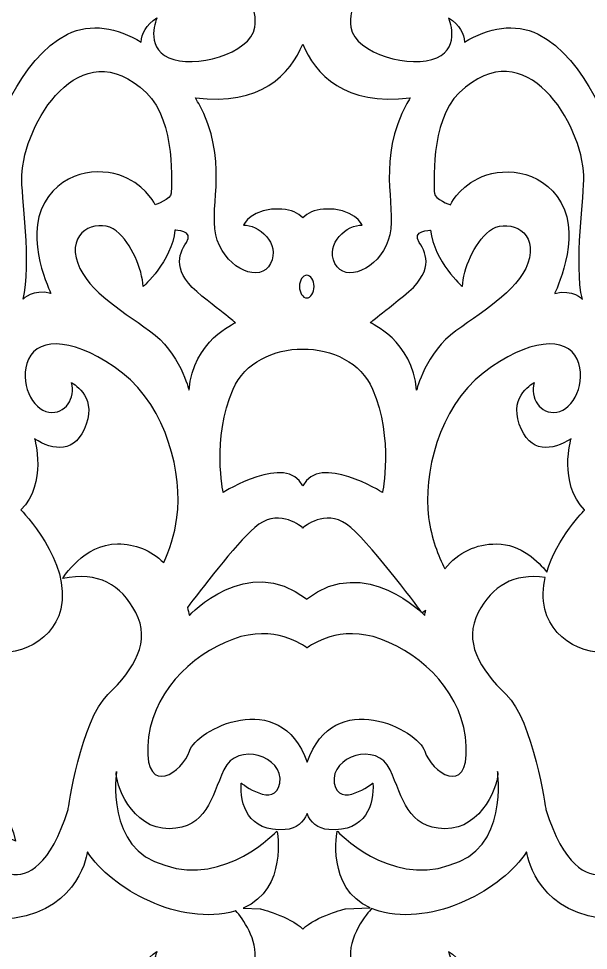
# Model space of a CAD drawing. Header units: centimetres. Extents: x 22.81 to 27, y -9 to -0.08.
# Drawn here: x 24.479 to 25.465, y -4.485 to -2.873 of the extents above; entities that cross this region are included whole.
import ezdxf

# ---------------------------------------------------------------- set-up
doc = ezdxf.new("R2010")
doc.units = ezdxf.units.CM
doc.header["$MEASUREMENT"] = 0
doc.layers.add('layer 1', color=7, linetype='Continuous')

msp = doc.modelspace()

# ---------------------------------------------------------------- linework, layer by layer
at = {"layer": 'layer 1', "color": 250, "lineweight": 30}
for points, knots in [([(26.99977, -9.0002), (26.99977, -9.0002), (22.8137, -9.0002), (22.8137, -9.0002), (22.8137, -9.0002), (22.8137, -9.0002), (22.8137, -0.08237), (22.8137, -0.08237), (22.8137, -0.08237), (22.8137, -0.08237), (26.99977, -0.08237), (26.99977, -0.08237), (26.99977, -0.08237), (26.99977, -0.08237), (26.99977, -9.0002), (26.99977, -9.0002)], [0, 0, 0, 0, 0.2, 0.2, 0.2, 0.2, 0.4, 0.4, 0.4, 0.4, 0.6, 0.6, 0.6, 0.6, 1, 1, 1, 1]), ([(24.85922, -2.80655), (24.87184, -2.82286), (24.89256, -2.85542), (24.8873, -2.88799), (24.8873, -2.88799), (24.87987, -2.93409), (24.78136, -2.96044), (24.73861, -2.94068), (24.73861, -2.94068), (24.69585, -2.92092), (24.71816, -2.87152), (24.71816, -2.87152), (24.71816, -2.87152), (24.69883, -2.88406), (24.69135, -2.89869), (24.69093, -2.91358), (24.69093, -2.91358), (24.64944, -2.88862), (24.60368, -2.87992), (24.5633, -2.8999), (24.5633, -2.8999), (24.47886, -2.94164), (24.4337, -3.07906), (24.4337, -3.07906), (24.4337, -3.07906), (24.42905, -3.05286), (24.38119, -3.01684), (24.34003, -3.00303), (24.34003, -3.00303), (24.31657, -2.98588), (24.27453, -2.95862), (24.22929, -2.94562), (24.22929, -2.94562), (24.22601, -2.94469), (24.22273, -2.94379), (24.21937, -2.94294), (24.21937, -2.94294), (24.20602, -2.91803), (24.18548, -2.87876), (24.18189, -2.84232), (24.18189, -2.84232), (24.17712, -2.7942), (24.21588, -2.74997), (24.27854, -2.77499), (24.27854, -2.77499), (24.3412, -2.79999), (24.31912, -2.88283), (24.31912, -2.88283), (24.31912, -2.88283), (24.31912, -2.88283), (24.3685, -2.86524), (24.38096, -2.83024), (24.38096, -2.83024), (24.38465, -2.81991), (24.38653, -2.80645), (24.38482, -2.79189), (24.38482, -2.79189), (24.40508, -2.81324), (24.43454, -2.82608), (24.47151, -2.82071), (24.47151, -2.82071), (24.5849, -2.80424), (24.59774, -2.70616), (24.59774, -2.70616), (24.59774, -2.70616), (24.63947, -2.77016), (24.75824, -2.83554), (24.85293, -2.80854), (24.85293, -2.80854), (24.85509, -2.80792), (24.85718, -2.80725), (24.85922, -2.80655)], [0, 0, 0, 0, 0.0526316, 0.0526316, 0.0526316, 0.0526316, 0.1052632, 0.1052632, 0.1052632, 0.1052632, 0.1578947, 0.1578947, 0.1578947, 0.1578947, 0.2105263, 0.2105263, 0.2105263, 0.2105263, 0.2631579, 0.2631579, 0.2631579, 0.2631579, 0.3157895, 0.3157895, 0.3157895, 0.3157895, 0.3684211, 0.3684211, 0.3684211, 0.3684211, 0.4210526, 0.4210526, 0.4210526, 0.4210526, 0.4736842, 0.4736842, 0.4736842, 0.4736842, 0.5263158, 0.5263158, 0.5263158, 0.5263158, 0.5789474, 0.5789474, 0.5789474, 0.5789474, 0.6315789, 0.6315789, 0.6315789, 0.6315789, 0.6842105, 0.6842105, 0.6842105, 0.6842105, 0.7368421, 0.7368421, 0.7368421, 0.7368421, 0.7894737, 0.7894737, 0.7894737, 0.7894737, 0.8421053, 0.8421053, 0.8421053, 0.8421053, 0.8947368, 0.8947368, 0.8947368, 0.8947368, 1, 1, 1, 1]), ([(25.55544, -2.80503), (25.55567, -2.81448), (25.55736, -2.8231), (25.55991, -2.83024), (25.55991, -2.83024), (25.57238, -2.86524), (25.62174, -2.88283), (25.62174, -2.88283), (25.62174, -2.88283), (25.62174, -2.88283), (25.59969, -2.79999), (25.66235, -2.77499), (25.66235, -2.77499), (25.72499, -2.74997), (25.76376, -2.7942), (25.75899, -2.84232), (25.75899, -2.84232), (25.75538, -2.87876), (25.73486, -2.91803), (25.7215, -2.94294), (25.7215, -2.94294), (25.71815, -2.94379), (25.71485, -2.94469), (25.71159, -2.94562), (25.71159, -2.94562), (25.66634, -2.95862), (25.62432, -2.98588), (25.60084, -3.00303), (25.60084, -3.00303), (25.55969, -3.01684), (25.51185, -3.05286), (25.50718, -3.07906), (25.50718, -3.07906), (25.50718, -3.07906), (25.46201, -2.94164), (25.37758, -2.8999), (25.37758, -2.8999), (25.3372, -2.87992), (25.29144, -2.88862), (25.24994, -2.91358), (25.24994, -2.91358), (25.24952, -2.89869), (25.24203, -2.88406), (25.22272, -2.87152), (25.22272, -2.87152), (25.22272, -2.87152), (25.24502, -2.92092), (25.20228, -2.94068), (25.20228, -2.94068), (25.15952, -2.96044), (25.06099, -2.93409), (25.05356, -2.88799), (25.05356, -2.88799), (25.04778, -2.85211), (25.07352, -2.81624), (25.08522, -2.80209), (25.08522, -2.80209), (25.09052, -2.80457), (25.09629, -2.80675), (25.10258, -2.80854), (25.10258, -2.80854), (25.19727, -2.83554), (25.31603, -2.77016), (25.35776, -2.70616), (25.35776, -2.70616), (25.35776, -2.70616), (25.37061, -2.80424), (25.48399, -2.82071), (25.48399, -2.82071), (25.51255, -2.82486), (25.53661, -2.81814), (25.55544, -2.80503)], [0, 0, 0, 0, 0.0526316, 0.0526316, 0.0526316, 0.0526316, 0.1052632, 0.1052632, 0.1052632, 0.1052632, 0.1578947, 0.1578947, 0.1578947, 0.1578947, 0.2105263, 0.2105263, 0.2105263, 0.2105263, 0.2631579, 0.2631579, 0.2631579, 0.2631579, 0.3157895, 0.3157895, 0.3157895, 0.3157895, 0.3684211, 0.3684211, 0.3684211, 0.3684211, 0.4210526, 0.4210526, 0.4210526, 0.4210526, 0.4736842, 0.4736842, 0.4736842, 0.4736842, 0.5263158, 0.5263158, 0.5263158, 0.5263158, 0.5789474, 0.5789474, 0.5789474, 0.5789474, 0.6315789, 0.6315789, 0.6315789, 0.6315789, 0.6842105, 0.6842105, 0.6842105, 0.6842105, 0.7368421, 0.7368421, 0.7368421, 0.7368421, 0.7894737, 0.7894737, 0.7894737, 0.7894737, 0.8421053, 0.8421053, 0.8421053, 0.8421053, 0.8947368, 0.8947368, 0.8947368, 0.8947368, 1, 1, 1, 1]), ([(24.74281, -3.17518), (24.74283, -3.16495), (24.75156, -3.05077), (24.69994, -3.00141), (24.69994, -3.00141), (24.58393, -2.8905), (24.48771, -3.05622), (24.48413, -3.14483), (24.48413, -3.14483), (24.48288, -3.17613), (24.5018, -3.2991), (24.48666, -3.35834), (24.48666, -3.35834), (24.48666, -3.35834), (24.50305, -3.34046), (24.53461, -3.34828), (24.53461, -3.34828), (24.53461, -3.34828), (24.48793, -3.25327), (24.52326, -3.19178), (24.52326, -3.19178), (24.55859, -3.1303), (24.63052, -3.1303), (24.66712, -3.1493), (24.66712, -3.1493), (24.70372, -3.1683), (24.71508, -3.19514), (24.71508, -3.19514), (24.71508, -3.19514), (24.71508, -3.19514), (24.74279, -3.18541), (24.74281, -3.17518)], [0, 0, 0, 0, 0.1111111, 0.1111111, 0.1111111, 0.1111111, 0.2222222, 0.2222222, 0.2222222, 0.2222222, 0.3333333, 0.3333333, 0.3333333, 0.3333333, 0.4444444, 0.4444444, 0.4444444, 0.4444444, 0.5555556, 0.5555556, 0.5555556, 0.5555556, 0.6666667, 0.6666667, 0.6666667, 0.6666667, 0.7777778, 0.7777778, 0.7777778, 0.7777778, 1, 1, 1, 1]), ([(25.19807, -3.17518), (25.19804, -3.16495), (25.18931, -3.05077), (25.24094, -3.00141), (25.24094, -3.00141), (25.35694, -2.8905), (25.45317, -3.05622), (25.45674, -3.14483), (25.45674, -3.14483), (25.45798, -3.17613), (25.43907, -3.2991), (25.4542, -3.35834), (25.4542, -3.35834), (25.4542, -3.35834), (25.4378, -3.34046), (25.40625, -3.34828), (25.40625, -3.34828), (25.40625, -3.34828), (25.45296, -3.25327), (25.41762, -3.19178), (25.41762, -3.19178), (25.38228, -3.1303), (25.31036, -3.1303), (25.27377, -3.1493), (25.27377, -3.1493), (25.23715, -3.1683), (25.2258, -3.19514), (25.2258, -3.19514), (25.2258, -3.19514), (25.2258, -3.19514), (25.19809, -3.18541), (25.19807, -3.17518)], [0, 0, 0, 0, 0.1111111, 0.1111111, 0.1111111, 0.1111111, 0.2222222, 0.2222222, 0.2222222, 0.2222222, 0.3333333, 0.3333333, 0.3333333, 0.3333333, 0.4444444, 0.4444444, 0.4444444, 0.4444444, 0.5555556, 0.5555556, 0.5555556, 0.5555556, 0.6666667, 0.6666667, 0.6666667, 0.6666667, 0.7777778, 0.7777778, 0.7777778, 0.7777778, 1, 1, 1, 1]), ([(24.97043, -2.91691), (24.9495, -2.96848), (24.89694, -3.02523), (24.78459, -3.0099), (24.78459, -3.0099), (24.78992, -3.01885), (24.79472, -3.02801), (24.79891, -3.03731), (24.79891, -3.03731), (24.84212, -3.13297), (24.8048, -3.20603), (24.82248, -3.25648), (24.82248, -3.25648), (24.84017, -3.30691), (24.8971, -3.33126), (24.91476, -3.29648), (24.91476, -3.29648), (24.93243, -3.26168), (24.89318, -3.22864), (24.86765, -3.23038), (24.86765, -3.23038), (24.86765, -3.23038), (24.88138, -3.19907), (24.9344, -3.20256), (24.9344, -3.20256), (24.9505, -3.20361), (24.96225, -3.20932), (24.97044, -3.21784), (24.97044, -3.21784), (24.97862, -3.20932), (24.99037, -3.20361), (25.00647, -3.20256), (25.00647, -3.20256), (25.05949, -3.19907), (25.07322, -3.23038), (25.07322, -3.23038), (25.07322, -3.23038), (25.04769, -3.22864), (25.00843, -3.26168), (25.02611, -3.29648), (25.02611, -3.29648), (25.04377, -3.33126), (25.10073, -3.30691), (25.11839, -3.25648), (25.11839, -3.25648), (25.13607, -3.20603), (25.09875, -3.13297), (25.14195, -3.03731), (25.14195, -3.03731), (25.14615, -3.02801), (25.15095, -3.01885), (25.15629, -3.0099), (25.15629, -3.0099), (25.04393, -3.02523), (24.99137, -2.96848), (24.97043, -2.91691)], [0, 0, 0, 0, 0.0666667, 0.0666667, 0.0666667, 0.0666667, 0.1333333, 0.1333333, 0.1333333, 0.1333333, 0.2, 0.2, 0.2, 0.2, 0.2666667, 0.2666667, 0.2666667, 0.2666667, 0.3333333, 0.3333333, 0.3333333, 0.3333333, 0.4, 0.4, 0.4, 0.4, 0.4666667, 0.4666667, 0.4666667, 0.4666667, 0.5333333, 0.5333333, 0.5333333, 0.5333333, 0.6, 0.6, 0.6, 0.6, 0.6666667, 0.6666667, 0.6666667, 0.6666667, 0.7333333, 0.7333333, 0.7333333, 0.7333333, 0.8, 0.8, 0.8, 0.8, 0.8666667, 0.8666667, 0.8666667, 0.8666667, 1, 1, 1, 1]), ([(24.85383, -3.39916), (24.85383, -3.39916), (24.77999, -3.43043), (24.77359, -3.51573), (24.77359, -3.51573), (24.77359, -3.51573), (24.75775, -3.45059), (24.70545, -3.41301), (24.70545, -3.41301), (24.65314, -3.37545), (24.58951, -3.33787), (24.5782, -3.28653), (24.5782, -3.28653), (24.5669, -3.23518), (24.62062, -3.21889), (24.64749, -3.2402), (24.64749, -3.2402), (24.67434, -3.26148), (24.69272, -3.30656), (24.69414, -3.33661), (24.69414, -3.33661), (24.69414, -3.33661), (24.74363, -3.29279), (24.74928, -3.23893), (24.74928, -3.23893), (24.74928, -3.23893), (24.78322, -3.23893), (24.76907, -3.26022), (24.76907, -3.26022), (24.75494, -3.28152), (24.74363, -3.31157), (24.79593, -3.3529), (24.79593, -3.3529), (24.84823, -3.39423), (24.85383, -3.39916), (24.85383, -3.39916)], [0, 0, 0, 0, 0.1, 0.1, 0.1, 0.1, 0.2, 0.2, 0.2, 0.2, 0.3, 0.3, 0.3, 0.3, 0.4, 0.4, 0.4, 0.4, 0.5, 0.5, 0.5, 0.5, 0.6, 0.6, 0.6, 0.6, 0.7, 0.7, 0.7, 0.7, 0.8, 0.8, 0.8, 0.8, 1, 1, 1, 1]), ([(25.08705, -3.39916), (25.08705, -3.39916), (25.16087, -3.43043), (25.16729, -3.51573), (25.16729, -3.51573), (25.16729, -3.51573), (25.1831, -3.45059), (25.23542, -3.41301), (25.23542, -3.41301), (25.28773, -3.37545), (25.35135, -3.33787), (25.36266, -3.28653), (25.36266, -3.28653), (25.37397, -3.23518), (25.32025, -3.21889), (25.2934, -3.2402), (25.2934, -3.2402), (25.26653, -3.26148), (25.24816, -3.30656), (25.24673, -3.33661), (25.24673, -3.33661), (25.24673, -3.33661), (25.19725, -3.29279), (25.19159, -3.23893), (25.19159, -3.23893), (25.19159, -3.23893), (25.15766, -3.23893), (25.17181, -3.26022), (25.17181, -3.26022), (25.18594, -3.28152), (25.19725, -3.31157), (25.14493, -3.3529), (25.14493, -3.3529), (25.09264, -3.39423), (25.08705, -3.39916), (25.08705, -3.39916)], [0, 0, 0, 0, 0.1, 0.1, 0.1, 0.1, 0.2, 0.2, 0.2, 0.2, 0.3, 0.3, 0.3, 0.3, 0.4, 0.4, 0.4, 0.4, 0.5, 0.5, 0.5, 0.5, 0.6, 0.6, 0.6, 0.6, 0.7, 0.7, 0.7, 0.7, 0.8, 0.8, 0.8, 0.8, 1, 1, 1, 1]), ([(24.97735, -3.35615), (24.9704, -3.35615), (24.96473, -3.34728), (24.96473, -3.33641), (24.96473, -3.33641), (24.96473, -3.32555), (24.9704, -3.3167), (24.97735, -3.3167), (24.97735, -3.3167), (24.9843, -3.3167), (24.98995, -3.32555), (24.98995, -3.33641), (24.98995, -3.33641), (24.98995, -3.34728), (24.9843, -3.35615), (24.97735, -3.35615)], [0, 0, 0, 0, 0.2, 0.2, 0.2, 0.2, 0.4, 0.4, 0.4, 0.4, 0.6, 0.6, 0.6, 0.6, 1, 1, 1, 1]), ([(24.35744, -4.3509), (24.34221, -4.3352), (24.31968, -4.32135), (24.28742, -4.31223), (24.28742, -4.31223), (24.23709, -4.298), (24.18952, -4.31213), (24.15451, -4.33873), (24.15451, -4.33873), (24.17126, -4.3233), (24.18707, -4.30434), (24.2013, -4.28152), (24.2013, -4.28152), (24.22977, -4.23587), (24.23467, -4.19389), (24.23096, -4.1573), (24.23096, -4.1573), (24.24818, -4.16123), (24.27308, -4.16733), (24.28652, -4.17261), (24.28652, -4.17261), (24.30669, -4.18057), (24.26078, -4.12174), (24.21632, -4.09134), (24.21632, -4.09134), (24.20938, -4.06823), (24.20338, -4.04936), (24.20615, -4.03565), (24.20615, -4.03565), (24.21469, -3.99359), (24.28286, -3.95046), (24.334, -3.9785), (24.334, -3.9785), (24.38511, -4.00654), (24.36078, -4.06585), (24.30599, -4.06154), (24.30599, -4.06154), (24.2512, -4.05721), (24.23905, -4.04104), (24.23905, -4.04104), (24.23905, -4.04104), (24.2999, -4.178), (24.42895, -4.08203), (24.42895, -4.02702), (24.42895, -4.02702), (24.42895, -4.00394), (24.42237, -3.9795), (24.40832, -3.95845), (24.40832, -3.95845), (24.46115, -3.98715), (24.5364, -3.95659), (24.55156, -3.89468), (24.55156, -3.89468), (24.5715, -3.81314), (24.48279, -3.72298), (24.48279, -3.72298), (24.48279, -3.72298), (24.52874, -3.67706), (24.50635, -3.59982), (24.50635, -3.59982), (24.50635, -3.59982), (24.53816, -3.62069), (24.5782, -3.62591), (24.59588, -3.57478), (24.59588, -3.57478), (24.61356, -3.52363), (24.56997, -3.50276), (24.56997, -3.50276), (24.56997, -3.50276), (24.5782, -3.52886), (24.55937, -3.55808), (24.53109, -3.55391), (24.53109, -3.55391), (24.50281, -3.54974), (24.47808, -3.50173), (24.49575, -3.46205), (24.49575, -3.46205), (24.51342, -3.42242), (24.58058, -3.42554), (24.65833, -3.48607), (24.65833, -3.48607), (24.73609, -3.5466), (24.76235, -3.66217), (24.75271, -3.73608), (24.75271, -3.73608), (24.74877, -3.76643), (24.73943, -3.79317), (24.72976, -3.81417), (24.72976, -3.81417), (24.70791, -3.79232), (24.68045, -3.78175), (24.64999, -3.78175), (24.64999, -3.78175), (24.59109, -3.78175), (24.55516, -3.8414), (24.55516, -3.8414), (24.55516, -3.8414), (24.6165, -3.82986), (24.65553, -3.85129), (24.68156, -3.90067), (24.68156, -3.90067), (24.70758, -3.95007), (24.6797, -3.99783), (24.63323, -4.04229), (24.63323, -4.04229), (24.58676, -4.08675), (24.56446, -4.24153), (24.56446, -4.24153), (24.56446, -4.24153), (24.50311, -4.43418), (24.40832, -4.32549), (24.42133, -4.3008), (24.42133, -4.3008), (24.43435, -4.27611), (24.47336, -4.29586), (24.47336, -4.29586), (24.47336, -4.29586), (24.45665, -4.21354), (24.39158, -4.24481), (24.39158, -4.24481), (24.39158, -4.24481), (24.35632, -4.26615), (24.34655, -4.31076), (24.35744, -4.3509)], [0, 0, 0, 0, 0.03125, 0.03125, 0.03125, 0.03125, 0.0625, 0.0625, 0.0625, 0.0625, 0.09375, 0.09375, 0.09375, 0.09375, 0.125, 0.125, 0.125, 0.125, 0.15625, 0.15625, 0.15625, 0.15625, 0.1875, 0.1875, 0.1875, 0.1875, 0.21875, 0.21875, 0.21875, 0.21875, 0.25, 0.25, 0.25, 0.25, 0.28125, 0.28125, 0.28125, 0.28125, 0.3125, 0.3125, 0.3125, 0.3125, 0.34375, 0.34375, 0.34375, 0.34375, 0.375, 0.375, 0.375, 0.375, 0.40625, 0.40625, 0.40625, 0.40625, 0.4375, 0.4375, 0.4375, 0.4375, 0.46875, 0.46875, 0.46875, 0.46875, 0.5, 0.5, 0.5, 0.5, 0.53125, 0.53125, 0.53125, 0.53125, 0.5625, 0.5625, 0.5625, 0.5625, 0.59375, 0.59375, 0.59375, 0.59375, 0.625, 0.625, 0.625, 0.625, 0.65625, 0.65625, 0.65625, 0.65625, 0.6875, 0.6875, 0.6875, 0.6875, 0.71875, 0.71875, 0.71875, 0.71875, 0.75, 0.75, 0.75, 0.75, 0.78125, 0.78125, 0.78125, 0.78125, 0.8125, 0.8125, 0.8125, 0.8125, 0.84375, 0.84375, 0.84375, 0.84375, 0.875, 0.875, 0.875, 0.875, 0.90625, 0.90625, 0.90625, 0.90625, 0.9375, 0.9375, 0.9375, 0.9375, 1, 1, 1, 1]), ([(24.84996, -3.5139), (24.81266, -3.60088), (24.8327, -3.69271), (24.8327, -3.69271), (24.8327, -3.69271), (24.8327, -3.69271), (24.94229, -3.62395), (24.97044, -3.68154), (24.97044, -3.68154), (24.99859, -3.62395), (25.10818, -3.69271), (25.10818, -3.69271), (25.10818, -3.69271), (25.10818, -3.69271), (25.12821, -3.60088), (25.09091, -3.5139), (25.09091, -3.5139), (25.05118, -3.42129), (24.88954, -3.42167), (24.84996, -3.5139)], [0, 0, 0, 0, 0.1666667, 0.1666667, 0.1666667, 0.1666667, 0.3333333, 0.3333333, 0.3333333, 0.3333333, 0.5, 0.5, 0.5, 0.5, 0.6666667, 0.6666667, 0.6666667, 0.6666667, 1, 1, 1, 1]), ([(25.39253, -3.83044), (25.37895, -3.81322), (25.3483, -3.78175), (25.30552, -3.78175), (25.30552, -3.78175), (25.27045, -3.78175), (25.2394, -3.79575), (25.21628, -3.82482), (25.21628, -3.82482), (25.20496, -3.80258), (25.1928, -3.77183), (25.18815, -3.73608), (25.18815, -3.73608), (25.17852, -3.66217), (25.20479, -3.5466), (25.28256, -3.48607), (25.28256, -3.48607), (25.36031, -3.42554), (25.42746, -3.42242), (25.44514, -3.46205), (25.44514, -3.46205), (25.4628, -3.50173), (25.43807, -3.54974), (25.40979, -3.55391), (25.40979, -3.55391), (25.38151, -3.55808), (25.36266, -3.52886), (25.37091, -3.50276), (25.37091, -3.50276), (25.37091, -3.50276), (25.32732, -3.52363), (25.345, -3.57478), (25.345, -3.57478), (25.36266, -3.62591), (25.40272, -3.62069), (25.43452, -3.59982), (25.43452, -3.59982), (25.43452, -3.59982), (25.41215, -3.67706), (25.4581, -3.72298), (25.4581, -3.72298), (25.4581, -3.72298), (25.40985, -3.77201), (25.39253, -3.83044)], [0, 0, 0, 0, 0.0833333, 0.0833333, 0.0833333, 0.0833333, 0.1666667, 0.1666667, 0.1666667, 0.1666667, 0.25, 0.25, 0.25, 0.25, 0.3333333, 0.3333333, 0.3333333, 0.3333333, 0.4166667, 0.4166667, 0.4166667, 0.4166667, 0.5, 0.5, 0.5, 0.5, 0.5833333, 0.5833333, 0.5833333, 0.5833333, 0.6666667, 0.6666667, 0.6666667, 0.6666667, 0.75, 0.75, 0.75, 0.75, 0.8333333, 0.8333333, 0.8333333, 0.8333333, 1, 1, 1, 1]), ([(25.18322, -3.89716), (25.18254, -3.89988), (25.18193, -3.90264), (25.18134, -3.90546), (25.18134, -3.90546), (25.18134, -3.90546), (25.07979, -3.79821), (24.97664, -3.87719), (24.97664, -3.87719), (24.97664, -3.87719), (24.97663, -3.87658), (24.97663, -3.87658), (24.97663, -3.87658), (24.87336, -3.79714), (24.77417, -3.90546), (24.77417, -3.90546), (24.77417, -3.90546), (24.77318, -3.90072), (24.77209, -3.89615), (24.77092, -3.8917), (24.77092, -3.8917), (24.79154, -3.86424), (24.85314, -3.78362), (24.88753, -3.75315), (24.88753, -3.75315), (24.92525, -3.71973), (24.96299, -3.74791), (24.96987, -3.75361), (24.96987, -3.75361), (24.96987, -3.75361), (24.96989, -3.75458), (24.96989, -3.75458), (24.96989, -3.75458), (24.96989, -3.75458), (24.97009, -3.7544), (24.97044, -3.75409), (24.97044, -3.75409), (24.97079, -3.7544), (24.97099, -3.75458), (24.97099, -3.75458), (24.97099, -3.75458), (24.97099, -3.75458), (24.971, -3.75361), (24.971, -3.75361), (24.971, -3.75361), (24.97788, -3.74792), (25.01561, -3.71972), (25.05335, -3.75315), (25.05335, -3.75315), (25.09507, -3.79012), (25.17692, -3.901), (25.17692, -3.901), (25.17692, -3.901), (25.17692, -3.901), (25.18322, -3.89716), (25.18322, -3.89716)], [0, 0, 0, 0, 0.0666667, 0.0666667, 0.0666667, 0.0666667, 0.1333333, 0.1333333, 0.1333333, 0.1333333, 0.2, 0.2, 0.2, 0.2, 0.2666667, 0.2666667, 0.2666667, 0.2666667, 0.3333333, 0.3333333, 0.3333333, 0.3333333, 0.4, 0.4, 0.4, 0.4, 0.4666667, 0.4666667, 0.4666667, 0.4666667, 0.5333333, 0.5333333, 0.5333333, 0.5333333, 0.6, 0.6, 0.6, 0.6, 0.6666667, 0.6666667, 0.6666667, 0.6666667, 0.7333333, 0.7333333, 0.7333333, 0.7333333, 0.8, 0.8, 0.8, 0.8, 0.8666667, 0.8666667, 0.8666667, 0.8666667, 1, 1, 1, 1]), ([(25.78635, -4.33872), (25.75133, -4.31213), (25.70377, -4.29801), (25.65345, -4.31223), (25.65345, -4.31223), (25.63193, -4.31831), (25.61474, -4.3265), (25.60116, -4.33594), (25.60116, -4.33594), (25.60618, -4.30014), (25.59485, -4.26353), (25.56392, -4.24481), (25.56392, -4.24481), (25.56392, -4.24481), (25.49887, -4.21354), (25.48214, -4.29586), (25.48214, -4.29586), (25.48214, -4.29586), (25.52116, -4.27611), (25.53418, -4.3008), (25.53418, -4.3008), (25.54719, -4.32549), (25.45239, -4.43418), (25.39105, -4.24153), (25.39105, -4.24153), (25.39105, -4.24153), (25.36875, -4.08675), (25.32228, -4.04229), (25.32228, -4.04229), (25.2758, -3.99783), (25.24793, -3.95007), (25.27395, -3.90067), (25.27395, -3.90067), (25.29847, -3.85409), (25.33459, -3.83242), (25.39005, -3.83975), (25.39005, -3.83975), (25.38584, -3.85776), (25.38486, -3.87644), (25.38933, -3.89468), (25.38933, -3.89468), (25.40447, -3.95659), (25.47973, -3.98715), (25.53255, -3.95845), (25.53255, -3.95845), (25.51852, -3.9795), (25.51193, -4.00394), (25.51193, -4.02702), (25.51193, -4.02702), (25.51193, -4.08203), (25.64098, -4.178), (25.70185, -4.04104), (25.70185, -4.04104), (25.70185, -4.04104), (25.68967, -4.05721), (25.6349, -4.06154), (25.6349, -4.06154), (25.5801, -4.06585), (25.55575, -4.00654), (25.60689, -3.9785), (25.60689, -3.9785), (25.65803, -3.95046), (25.7262, -3.99359), (25.73471, -4.03565), (25.73471, -4.03565), (25.73749, -4.04936), (25.73149, -4.06823), (25.72456, -4.09134), (25.72456, -4.09134), (25.68011, -4.12174), (25.63419, -4.18057), (25.65436, -4.17261), (25.65436, -4.17261), (25.66779, -4.16733), (25.69269, -4.16123), (25.70992, -4.1573), (25.70992, -4.1573), (25.70622, -4.19389), (25.71111, -4.23587), (25.73958, -4.28152), (25.73958, -4.28152), (25.75381, -4.30434), (25.76961, -4.32328), (25.78635, -4.33872)], [0, 0, 0, 0, 0.0454545, 0.0454545, 0.0454545, 0.0454545, 0.0909091, 0.0909091, 0.0909091, 0.0909091, 0.1363636, 0.1363636, 0.1363636, 0.1363636, 0.1818182, 0.1818182, 0.1818182, 0.1818182, 0.2272727, 0.2272727, 0.2272727, 0.2272727, 0.2727273, 0.2727273, 0.2727273, 0.2727273, 0.3181818, 0.3181818, 0.3181818, 0.3181818, 0.3636364, 0.3636364, 0.3636364, 0.3636364, 0.4090909, 0.4090909, 0.4090909, 0.4090909, 0.4545455, 0.4545455, 0.4545455, 0.4545455, 0.5, 0.5, 0.5, 0.5, 0.5454545, 0.5454545, 0.5454545, 0.5454545, 0.5909091, 0.5909091, 0.5909091, 0.5909091, 0.6363636, 0.6363636, 0.6363636, 0.6363636, 0.6818182, 0.6818182, 0.6818182, 0.6818182, 0.7272727, 0.7272727, 0.7272727, 0.7272727, 0.7727273, 0.7727273, 0.7727273, 0.7727273, 0.8181818, 0.8181818, 0.8181818, 0.8181818, 0.8636364, 0.8636364, 0.8636364, 0.8636364, 0.9090909, 0.9090909, 0.9090909, 0.9090909, 1, 1, 1, 1]), ([(24.97751, -3.96167), (24.97751, -3.96167), (24.97799, -3.96168), (24.97799, -3.96168), (24.97799, -3.96168), (24.98328, -3.9576), (25.03452, -3.9202), (25.10525, -3.94639), (25.10525, -3.94639), (25.17998, -3.97407), (25.24928, -4.04268), (25.25335, -4.13175), (25.25335, -4.13175), (25.25742, -4.22083), (25.1922, -4.17629), (25.18134, -4.14017), (25.18134, -4.14017), (25.17058, -4.10449), (25.02441, -4.02647), (24.97775, -4.15959), (24.97775, -4.15959), (24.9311, -4.02647), (24.78491, -4.10449), (24.77417, -4.14017), (24.77417, -4.14017), (24.7633, -4.17629), (24.69809, -4.22083), (24.70215, -4.13175), (24.70215, -4.13175), (24.70624, -4.04268), (24.77553, -3.97407), (24.85025, -3.94639), (24.85025, -3.94639), (24.92092, -3.92021), (24.97212, -3.9575), (24.97751, -3.96167)], [0, 0, 0, 0, 0.1, 0.1, 0.1, 0.1, 0.2, 0.2, 0.2, 0.2, 0.3, 0.3, 0.3, 0.3, 0.4, 0.4, 0.4, 0.4, 0.5, 0.5, 0.5, 0.5, 0.6, 0.6, 0.6, 0.6, 0.7, 0.7, 0.7, 0.7, 0.8, 0.8, 0.8, 0.8, 1, 1, 1, 1]), ([(25.08689, -4.4114), (25.08689, -4.4114), (25.04428, -4.41291), (25.04428, -4.41291), (25.04428, -4.41291), (25.04428, -4.41291), (24.99356, -4.4256), (24.97044, -4.44805), (24.97044, -4.44805), (24.94731, -4.4256), (24.89661, -4.41291), (24.89661, -4.41291), (24.89661, -4.41291), (24.89661, -4.41291), (24.86751, -4.41188), (24.86751, -4.41188), (24.86751, -4.41188), (24.94525, -4.37811), (24.92572, -4.27849), (24.92572, -4.27849), (24.92572, -4.27849), (24.92572, -4.27849), (24.8359, -4.37403), (24.73182, -4.33781), (24.73182, -4.33781), (24.62772, -4.31056), (24.64808, -4.17636), (24.64809, -4.17568), (24.64809, -4.17568), (24.64439, -4.19377), (24.67413, -4.27611), (24.73919, -4.27447), (24.73919, -4.27447), (24.80424, -4.27283), (24.81169, -4.22177), (24.834, -4.17238), (24.834, -4.17238), (24.85629, -4.12297), (24.93808, -4.1493), (24.93064, -4.19542), (24.93064, -4.19542), (24.92321, -4.24153), (24.86373, -4.19542), (24.86373, -4.19542), (24.86373, -4.19542), (24.86186, -4.23165), (24.87488, -4.28106), (24.93994, -4.27611), (24.93994, -4.27611), (24.96011, -4.27457), (24.97156, -4.26324), (24.97775, -4.24834), (24.97775, -4.24834), (24.98396, -4.26324), (24.9954, -4.27457), (25.01557, -4.27611), (25.01557, -4.27611), (25.08062, -4.28106), (25.09365, -4.23165), (25.09178, -4.19542), (25.09178, -4.19542), (25.09178, -4.19542), (25.03229, -4.24153), (25.02486, -4.19542), (25.02486, -4.19542), (25.01741, -4.1493), (25.09921, -4.12297), (25.12153, -4.17238), (25.12153, -4.17238), (25.14382, -4.22177), (25.15126, -4.27283), (25.21633, -4.27447), (25.21633, -4.27447), (25.28139, -4.27611), (25.31113, -4.19377), (25.30741, -4.17568), (25.30741, -4.17568), (25.30744, -4.17636), (25.32778, -4.31056), (25.2237, -4.33781), (25.2237, -4.33781), (25.1196, -4.37403), (25.02981, -4.27849), (25.02981, -4.27849), (25.02981, -4.27849), (25.02981, -4.27849), (25.01043, -4.37718), (25.08689, -4.4114)], [0, 0, 0, 0, 0.0434783, 0.0434783, 0.0434783, 0.0434783, 0.0869565, 0.0869565, 0.0869565, 0.0869565, 0.1304348, 0.1304348, 0.1304348, 0.1304348, 0.173913, 0.173913, 0.173913, 0.173913, 0.2173913, 0.2173913, 0.2173913, 0.2173913, 0.2608696, 0.2608696, 0.2608696, 0.2608696, 0.3043478, 0.3043478, 0.3043478, 0.3043478, 0.3478261, 0.3478261, 0.3478261, 0.3478261, 0.3913043, 0.3913043, 0.3913043, 0.3913043, 0.4347826, 0.4347826, 0.4347826, 0.4347826, 0.4782609, 0.4782609, 0.4782609, 0.4782609, 0.5217391, 0.5217391, 0.5217391, 0.5217391, 0.5652174, 0.5652174, 0.5652174, 0.5652174, 0.6086957, 0.6086957, 0.6086957, 0.6086957, 0.6521739, 0.6521739, 0.6521739, 0.6521739, 0.6956522, 0.6956522, 0.6956522, 0.6956522, 0.7391304, 0.7391304, 0.7391304, 0.7391304, 0.7826087, 0.7826087, 0.7826087, 0.7826087, 0.826087, 0.826087, 0.826087, 0.826087, 0.8695652, 0.8695652, 0.8695652, 0.8695652, 0.9130435, 0.9130435, 0.9130435, 0.9130435, 1, 1, 1, 1]), ([(24.85478, -4.41652), (24.86601, -4.42987), (24.89324, -4.46666), (24.8873, -4.50348), (24.8873, -4.50348), (24.87987, -4.54958), (24.78136, -4.57592), (24.73861, -4.55617), (24.73861, -4.55617), (24.69585, -4.5364), (24.71816, -4.487), (24.71816, -4.487), (24.71816, -4.487), (24.69883, -4.49954), (24.69135, -4.51417), (24.69093, -4.52906), (24.69093, -4.52906), (24.64944, -4.5041), (24.60368, -4.4954), (24.5633, -4.51538), (24.5633, -4.51538), (24.47886, -4.55712), (24.4337, -4.69454), (24.4337, -4.69454), (24.4337, -4.69454), (24.42905, -4.66834), (24.38119, -4.63232), (24.34003, -4.61851), (24.34003, -4.61851), (24.31657, -4.60136), (24.27453, -4.5741), (24.22929, -4.5611), (24.22929, -4.5611), (24.22601, -4.56017), (24.22273, -4.55928), (24.21937, -4.55842), (24.21937, -4.55842), (24.20602, -4.53351), (24.18548, -4.49424), (24.18189, -4.4578), (24.18189, -4.4578), (24.17712, -4.40968), (24.21588, -4.36545), (24.27854, -4.39047), (24.27854, -4.39047), (24.3412, -4.41547), (24.31912, -4.49831), (24.31912, -4.49831), (24.31912, -4.49831), (24.31912, -4.49831), (24.3685, -4.48072), (24.38096, -4.44573), (24.38096, -4.44573), (24.38535, -4.43342), (24.38717, -4.41667), (24.38343, -4.39893), (24.38343, -4.39893), (24.40373, -4.42117), (24.43368, -4.43474), (24.47151, -4.42925), (24.47151, -4.42925), (24.5849, -4.41278), (24.59774, -4.3147), (24.59774, -4.3147), (24.59774, -4.3147), (24.63947, -4.3787), (24.75824, -4.44409), (24.85293, -4.41708), (24.85293, -4.41708), (24.85356, -4.4169), (24.85416, -4.41671), (24.85478, -4.41652)], [0, 0, 0, 0, 0.0526316, 0.0526316, 0.0526316, 0.0526316, 0.1052632, 0.1052632, 0.1052632, 0.1052632, 0.1578947, 0.1578947, 0.1578947, 0.1578947, 0.2105263, 0.2105263, 0.2105263, 0.2105263, 0.2631579, 0.2631579, 0.2631579, 0.2631579, 0.3157895, 0.3157895, 0.3157895, 0.3157895, 0.3684211, 0.3684211, 0.3684211, 0.3684211, 0.4210526, 0.4210526, 0.4210526, 0.4210526, 0.4736842, 0.4736842, 0.4736842, 0.4736842, 0.5263158, 0.5263158, 0.5263158, 0.5263158, 0.5789474, 0.5789474, 0.5789474, 0.5789474, 0.6315789, 0.6315789, 0.6315789, 0.6315789, 0.6842105, 0.6842105, 0.6842105, 0.6842105, 0.7368421, 0.7368421, 0.7368421, 0.7368421, 0.7894737, 0.7894737, 0.7894737, 0.7894737, 0.8421053, 0.8421053, 0.8421053, 0.8421053, 0.8947368, 0.8947368, 0.8947368, 0.8947368, 1, 1, 1, 1]), ([(25.55554, -4.4135), (25.55492, -4.42569), (25.55675, -4.43686), (25.55991, -4.44573), (25.55991, -4.44573), (25.57238, -4.48072), (25.62174, -4.49831), (25.62174, -4.49831), (25.62174, -4.49831), (25.62174, -4.49831), (25.59969, -4.41547), (25.66235, -4.39047), (25.66235, -4.39047), (25.72499, -4.36545), (25.76376, -4.40968), (25.75899, -4.4578), (25.75899, -4.4578), (25.75538, -4.49424), (25.73486, -4.53351), (25.7215, -4.55842), (25.7215, -4.55842), (25.71815, -4.55928), (25.71485, -4.56017), (25.71159, -4.5611), (25.71159, -4.5611), (25.66634, -4.5741), (25.62432, -4.60136), (25.60084, -4.61851), (25.60084, -4.61851), (25.55969, -4.63232), (25.51185, -4.66834), (25.50718, -4.69454), (25.50718, -4.69454), (25.50718, -4.69454), (25.46201, -4.55712), (25.37758, -4.51538), (25.37758, -4.51538), (25.3372, -4.4954), (25.29144, -4.5041), (25.24994, -4.52906), (25.24994, -4.52906), (25.24952, -4.51417), (25.24203, -4.49954), (25.22272, -4.487), (25.22272, -4.487), (25.22272, -4.487), (25.24502, -4.5364), (25.20228, -4.55617), (25.20228, -4.55617), (25.15952, -4.57592), (25.06099, -4.54958), (25.05356, -4.50348), (25.05356, -4.50348), (25.04686, -4.46188), (25.08251, -4.42029), (25.08955, -4.41256), (25.08955, -4.41256), (25.09363, -4.41425), (25.09796, -4.41577), (25.10258, -4.41708), (25.10258, -4.41708), (25.19727, -4.44409), (25.31603, -4.3787), (25.35776, -4.3147), (25.35776, -4.3147), (25.35776, -4.3147), (25.37061, -4.41278), (25.48399, -4.42925), (25.48399, -4.42925), (25.5126, -4.43341), (25.5367, -4.42665), (25.55554, -4.4135)], [0, 0, 0, 0, 0.0526316, 0.0526316, 0.0526316, 0.0526316, 0.1052632, 0.1052632, 0.1052632, 0.1052632, 0.1578947, 0.1578947, 0.1578947, 0.1578947, 0.2105263, 0.2105263, 0.2105263, 0.2105263, 0.2631579, 0.2631579, 0.2631579, 0.2631579, 0.3157895, 0.3157895, 0.3157895, 0.3157895, 0.3684211, 0.3684211, 0.3684211, 0.3684211, 0.4210526, 0.4210526, 0.4210526, 0.4210526, 0.4736842, 0.4736842, 0.4736842, 0.4736842, 0.5263158, 0.5263158, 0.5263158, 0.5263158, 0.5789474, 0.5789474, 0.5789474, 0.5789474, 0.6315789, 0.6315789, 0.6315789, 0.6315789, 0.6842105, 0.6842105, 0.6842105, 0.6842105, 0.7368421, 0.7368421, 0.7368421, 0.7368421, 0.7894737, 0.7894737, 0.7894737, 0.7894737, 0.8421053, 0.8421053, 0.8421053, 0.8421053, 0.8947368, 0.8947368, 0.8947368, 0.8947368, 1, 1, 1, 1])]:
    msp.add_open_spline(points, degree=3, knots=knots, dxfattribs=at)

doc.saveas('drawing.dxf')
